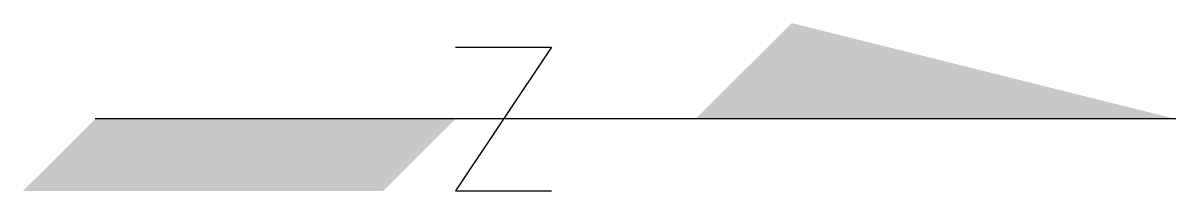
# Model space of a CAD drawing. Header units: metres. Extents: x -0.42 to 0.58, y -0.06 to 0.08.
import ezdxf

# ---------------------------------------------------------------- set-up
doc = ezdxf.new("R2010")
doc.units = ezdxf.units.M

msp = doc.modelspace()

# ---------------------------------------------------------------- linework, layer by layer
for p, q in [((0.0417, 0.0625), (-0.0417, -0.0625)), ((-0.0417, 0.0625), (0.0417, 0.0625)), ((0.5833, 0), (-0.3542, 0)), ((-0.0417, -0.0625), (0.0417, -0.0625))]:
    msp.add_line(p, q)
for points in [[(0.5833, 0), (0.25, 0.0833), (0.1667, 0)], [(-0.0417, 0), (-0.3542, 0), (-0.1042, -0.0625), (-0.4167, -0.0625)]]:
    msp.add_solid(points)

doc.saveas('drawing.dxf')
